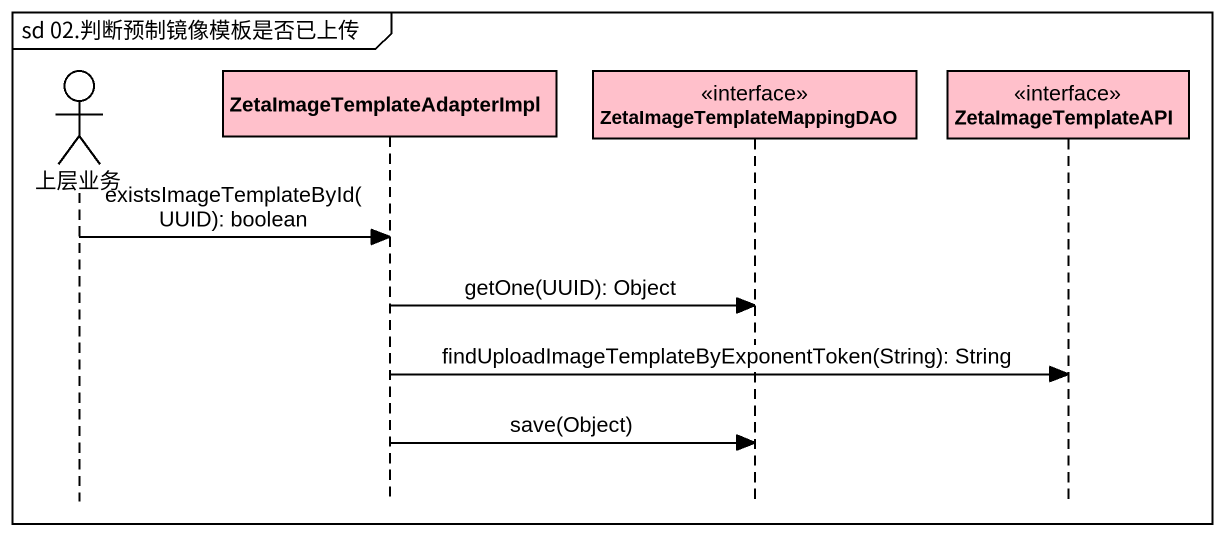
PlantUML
@startuml
mainframe sd 02.判断预制镜像模板是否已上传
hide footbox
actor 上层业务 #FFFFFF
participant ZetaImageTemplateAdapterImpl #FFC0CB
participant ZetaImageTemplateMappingDAO <<interface>> #FFC0CB
participant ZetaImageTemplateAPI <<interface>> #FFC0CB

上层业务 -> ZetaImageTemplateAdapterImpl : existsImageTemplateById(UUID): boolean
ZetaImageTemplateAdapterImpl -> ZetaImageTemplateMappingDAO : getOne(UUID): Object
ZetaImageTemplateAdapterImpl -> ZetaImageTemplateAPI : findUploadImageTemplateByExponentToken(String): String
ZetaImageTemplateAdapterImpl -> ZetaImageTemplateMappingDAO : save(Object)
@enduml
